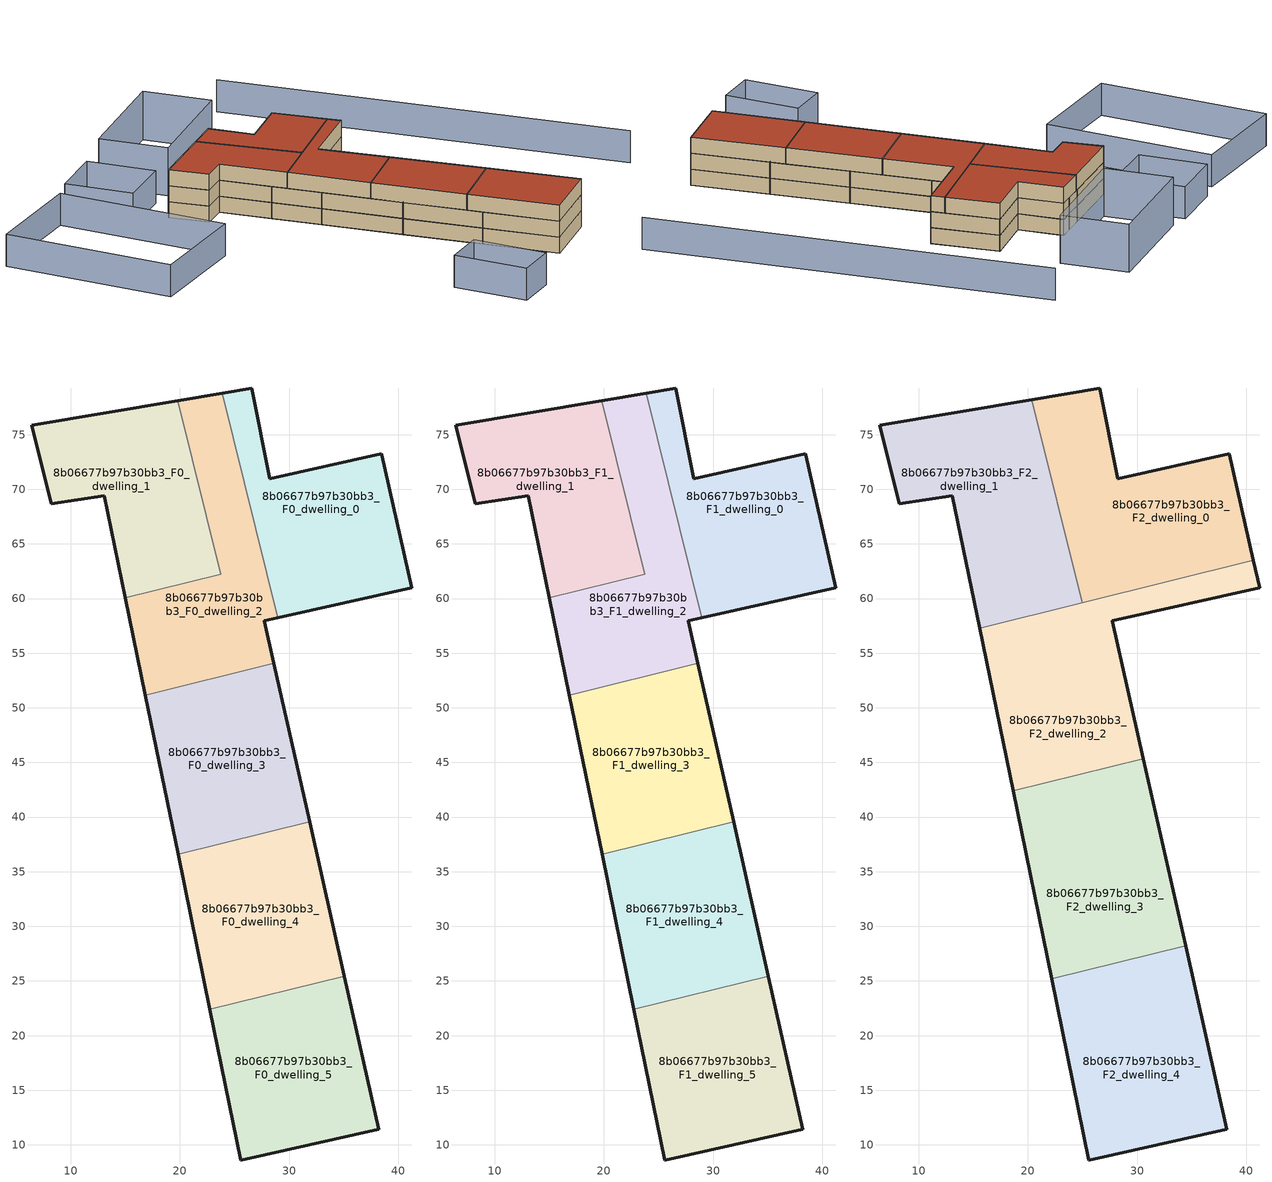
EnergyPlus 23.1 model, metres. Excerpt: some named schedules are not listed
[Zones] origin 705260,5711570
8b06677b97b30bb3_F0_dwelling_0
 floor ground (EU_floor_Construction): 41.22,60.97 38.47,73.15 38.45,73.27 28.25,70.99 26.59,79.27 23.87,78.81 28.95,58.23 z0
 wall outside (EU_wall_Construction): 23.87,78.81 26.59,79.27 28.25,70.99 38.45,73.27 38.47,73.15 41.22,60.97 28.95,58.23 z0:3
 wall to 8b06677b97b30bb3_F0_dwelling_2 (EU_wall_Construction): 28.95,58.23 23.87,78.81 z0:3
8b06677b97b30bb3_F0_dwelling_1
 floor ground (EU_floor_Construction): 23.75,62.22 19.82,78.12 6.46,75.84 8.23,68.68 13.09,69.42 15.02,60.06 z0
 wall outside (EU_wall_Construction): 15.02,60.06 13.09,69.42 8.23,68.68 6.46,75.84 19.82,78.12 z0:3
 wall to 8b06677b97b30bb3_F0_dwelling_2 (EU_wall_Construction): 19.82,78.12 23.75,62.22 15.02,60.06 z0:3
8b06677b97b30bb3_F0_dwelling_2
 floor ground (EU_floor_Construction): 28.62,54.06 27.74,57.96 28.95,58.23 23.87,78.81 19.82,78.12 23.75,62.22 15.02,60.06 16.85,51.15 z0
 wall outside (EU_wall_Construction): 19.82,78.12 23.87,78.81 / 28.95,58.23 27.74,57.96 28.62,54.06 / 16.85,51.15 15.02,60.06 z0:3
 wall to 8b06677b97b30bb3_F0_dwelling_3 (EU_wall_Construction): 28.62,54.06 16.85,51.15 z0:3
8b06677b97b30bb3_F0_dwelling_3
 floor ground (EU_floor_Construction): 31.88,39.59 28.62,54.06 16.85,51.15 19.84,36.61 z0
 wall outside (EU_wall_Construction): 28.62,54.06 31.88,39.59 / 19.84,36.61 16.85,51.15 z0:3
 wall to 8b06677b97b30bb3_F0_dwelling_4 (EU_wall_Construction): 31.88,39.59 19.84,36.61 z0:3
8b06677b97b30bb3_F0_dwelling_4
 floor ground (EU_floor_Construction): 35.07,25.44 31.88,39.59 19.84,36.61 22.76,22.39 z0
 wall outside (EU_wall_Construction): 31.88,39.59 35.07,25.44 / 22.76,22.39 19.84,36.61 z0:3
 wall to 8b06677b97b30bb3_F0_dwelling_5 (EU_wall_Construction): 35.07,25.44 22.76,22.39 z0:3
8b06677b97b30bb3_F0_dwelling_5
 floor ground (EU_floor_Construction): 38.22,11.44 35.07,25.44 22.76,22.39 25.59,8.62 z0
 wall outside (EU_wall_Construction): 35.07,25.44 38.22,11.44 25.59,8.62 22.76,22.39 z0:3
8b06677b97b30bb3_F1_dwelling_0
 floor to 8b06677b97b30bb3_F0_dwelling_0 (EU_floor_Construction): 41.22,60.97 38.47,73.15 38.45,73.27 28.25,70.99 26.59,79.27 23.87,78.81 28.95,58.23 z3
 wall outside (EU_wall_Construction): 23.87,78.81 26.59,79.27 28.25,70.99 38.45,73.27 38.47,73.15 41.22,60.97 28.95,58.23 z3:6
 wall to 8b06677b97b30bb3_F1_dwelling_2 (EU_wall_Construction): 28.95,58.23 23.87,78.81 z3:6
8b06677b97b30bb3_F1_dwelling_1
 floor to 8b06677b97b30bb3_F0_dwelling_1 (EU_floor_Construction): 23.75,62.22 19.82,78.12 6.46,75.84 8.23,68.68 13.09,69.42 15.02,60.06 z3
 wall outside (EU_wall_Construction): 15.02,60.06 13.09,69.42 8.23,68.68 6.46,75.84 19.82,78.12 z3:6
 wall to 8b06677b97b30bb3_F1_dwelling_2 (EU_wall_Construction): 19.82,78.12 23.75,62.22 15.02,60.06 z3:6
8b06677b97b30bb3_F1_dwelling_2
 floor to 8b06677b97b30bb3_F0_dwelling_2 (EU_floor_Construction): 28.62,54.06 27.74,57.96 28.95,58.23 23.87,78.81 19.82,78.12 23.75,62.22 15.02,60.06 16.85,51.15 z3
 wall outside (EU_wall_Construction): 19.82,78.12 23.87,78.81 / 28.95,58.23 27.74,57.96 28.62,54.06 / 16.85,51.15 15.02,60.06 z3:6
 wall to 8b06677b97b30bb3_F1_dwelling_3 (EU_wall_Construction): 28.62,54.06 16.85,51.15 z3:6
8b06677b97b30bb3_F1_dwelling_3
 floor to 8b06677b97b30bb3_F0_dwelling_3 (EU_floor_Construction): 31.88,39.59 28.62,54.06 16.85,51.15 19.84,36.61 z3
 wall outside (EU_wall_Construction): 28.62,54.06 31.88,39.59 / 19.84,36.61 16.85,51.15 z3:6
 wall to 8b06677b97b30bb3_F1_dwelling_4 (EU_wall_Construction): 31.88,39.59 19.84,36.61 z3:6
8b06677b97b30bb3_F1_dwelling_4
 floor to 8b06677b97b30bb3_F0_dwelling_4 (EU_floor_Construction): 35.07,25.44 31.88,39.59 19.84,36.61 22.76,22.39 z3
 wall outside (EU_wall_Construction): 31.88,39.59 35.07,25.44 / 22.76,22.39 19.84,36.61 z3:6
 wall to 8b06677b97b30bb3_F1_dwelling_5 (EU_wall_Construction): 35.07,25.44 22.76,22.39 z3:6
8b06677b97b30bb3_F1_dwelling_5
 floor to 8b06677b97b30bb3_F0_dwelling_5 (EU_floor_Construction): 38.22,11.44 35.07,25.44 22.76,22.39 25.59,8.62 z3
 wall outside (EU_wall_Construction): 35.07,25.44 38.22,11.44 25.59,8.62 22.76,22.39 z3:6
8b06677b97b30bb3_F2_dwelling_0
 floor to 8b06677b97b30bb3_F1_dwelling_0 (EU_floor_Construction): 40.65,63.49 38.47,73.15 38.45,73.27 28.25,70.99 26.59,79.27 23.87,78.81 28.4,60.46 z6
 floor to 8b06677b97b30bb3_F1_dwelling_2 (EU_floor_Construction): 28.4,60.46 23.87,78.81 20.38,78.21 24.97,59.62 z6
 wall outside (EU_wall_Construction): 20.38,78.21 26.59,79.27 28.25,70.99 38.45,73.27 40.65,63.49 z6:9
 wall to 8b06677b97b30bb3_F2_dwelling_1 (EU_wall_Construction): 24.97,59.62 20.38,78.21 z6:9
 wall to 8b06677b97b30bb3_F2_dwelling_2 (EU_wall_Construction): 40.65,63.49 24.97,59.62 z6:9
 roof outside (EU_roof_Construction): 38.45,73.27 40.65,63.49 24.97,59.62 20.38,78.21 26.59,79.27 28.25,70.99 z9
8b06677b97b30bb3_F2_dwelling_1
 floor to 8b06677b97b30bb3_F1_dwelling_1 (EU_floor_Construction): 23.75,62.22 19.82,78.12 6.46,75.84 8.23,68.68 13.09,69.42 15.02,60.06 z6
 floor to 8b06677b97b30bb3_F1_dwelling_2 (EU_floor_Construction): 24.97,59.62 20.38,78.21 19.82,78.12 23.75,62.22 15.02,60.06 15.59,57.3 z6
 wall outside (EU_wall_Construction): 15.58,57.3 13.09,69.42 8.23,68.68 6.46,75.84 20.38,78.21 z6:9
 wall to 8b06677b97b30bb3_F2_dwelling_2 (EU_wall_Construction): 24.97,59.62 15.58,57.3 z6:9
 roof outside (EU_roof_Construction): 20.38,78.21 24.97,59.62 15.58,57.3 13.09,69.42 8.23,68.68 6.46,75.84 z9
8b06677b97b30bb3_F2_dwelling_2
 floor to 8b06677b97b30bb3_F1_dwelling_2 (EU_floor_Construction): 28.62,54.06 27.74,57.96 28.95,58.23 28.4,60.46 15.59,57.3 16.85,51.15 z6
 floor to 8b06677b97b30bb3_F1_dwelling_0 (EU_floor_Construction): 41.22,60.97 40.65,63.49 28.4,60.46 28.95,58.23 z6
 floor to 8b06677b97b30bb3_F1_dwelling_3 (EU_floor_Construction): 30.58,45.34 28.62,54.06 16.85,51.15 18.65,42.39 z6
 wall outside (EU_wall_Construction): 18.65,42.39 15.58,57.3 / 40.65,63.49 41.22,60.97 27.74,57.96 30.58,45.34 z6:9
 wall to 8b06677b97b30bb3_F2_dwelling_3 (EU_wall_Construction): 30.58,45.34 18.65,42.39 z6:9
 roof outside (EU_roof_Construction): 40.65,63.49 41.22,60.97 27.74,57.96 30.58,45.34 18.65,42.39 15.58,57.3 z9
8b06677b97b30bb3_F2_dwelling_3
 floor to 8b06677b97b30bb3_F1_dwelling_3 (EU_floor_Construction): 31.88,39.59 30.58,45.34 18.65,42.39 19.84,36.61 z6
 floor to 8b06677b97b30bb3_F1_dwelling_4 (EU_floor_Construction): 34.44,28.24 31.88,39.59 19.84,36.61 22.18,25.21 z6
 wall outside (EU_wall_Construction): 30.58,45.34 34.44,28.24 / 22.18,25.21 18.65,42.39 z6:9
 wall to 8b06677b97b30bb3_F2_dwelling_4 (EU_wall_Construction): 34.44,28.24 22.18,25.21 z6:9
 roof outside (EU_roof_Construction): 30.58,45.34 34.44,28.24 22.18,25.21 18.65,42.39 z9
8b06677b97b30bb3_F2_dwelling_4
 floor to 8b06677b97b30bb3_F1_dwelling_5 (EU_floor_Construction): 38.22,11.44 35.07,25.44 22.76,22.39 25.59,8.62 z6
 floor to 8b06677b97b30bb3_F1_dwelling_4 (EU_floor_Construction): 35.07,25.44 34.44,28.24 22.18,25.21 22.76,22.39 z6
 wall outside (EU_wall_Construction): 34.44,28.24 38.22,11.44 25.59,8.62 22.18,25.21 z6:9
 roof outside (EU_roof_Construction): 34.44,28.24 38.22,11.44 25.59,8.62 22.18,25.21 z9
shading: 68.1,18.64 53.35,92.67 / 3.98,2.98 2.98,16.89 / 2.98,16.89 10.88,17.45 / 10.88,17.45 11.87,3.55 / 11.87,3.55 3.98,2.98 / -26.82,89.38 -5.7,90.54 / -5.7,90.54 -3.96,58.65 / -3.96,58.65 -25.08,57.49 / -25.08,57.49 -26.82,89.38 / 11.4,81.18 0.57,79.45 / 0.57,79.45 -1.44,92.03 / -1.44,92.03 9.39,93.76 / 9.39,93.76 11.4,81.18 z0:6; 13.05,93.4 35.9,97.58 / 35.9,97.58 38.19,85.07 / 38.19,85.07 15.34,80.9 / 15.34,80.9 13.05,93.4 z0:9
[Building]
EU S2 Campaign: North Axis=0; Terrain=City; Solar Distribution=FullExterior
[Site:Location]
London: Latitude=51.5; Longitude=-0.5; Time Zone=0; Elevation=25
[SizingPeriod:WeatherFileDays]
AnnualSizingPeriod: Begin Month=1; Begin Day of Month=1; End Month=12; End Day of Month=31; Day of Week for Start Day=Monday; Use Weather File Daylight Saving Period=No; Use Weather File Rain and Snow Indicators=No
[MATERIAL]
EU_InternalMass_Material: Roughness=MediumRough; Thickness=0.1; Conductivity=1; Density=1800; Specific Heat=900; Thermal Absorptance=0.9; Solar Absorptance=0.7; Visible Absorptance=0.7
[MATERIAL:NOMASS] Roughness=MediumRough; Thermal Absorptance=0.9; Solar Absorptance=0.7; Visible Absorptance=0.7
Name | Thermal Resistance
EU_wall_NoMass | 1.04674
EU_roof_NoMass | 4.32442
EU_floor_NoMass | 2.04616
[CONSTRUCTION]
EU_wall_Construction: EU_wall_NoMass
EU_roof_Construction: EU_roof_NoMass
EU_floor_Construction: EU_floor_NoMass
EU_InternalMass_Construction: EU_InternalMass_Material
[ZONE] Type=1; Multiplier=1; Ceiling Height=autocalculate; Floor Area=autocalculate; Part of Total Floor Area=Yes
Name | Volume
8b06677b97b30bb3_F0_dwelling_0; 8b06677b97b30bb3_F1_dwelling_0 | 545.774
8b06677b97b30bb3_F2_dwelling_0 | 654.954
8b06677b97b30bb3_F0_dwelling_1; 8b06677b97b30bb3_F1_dwelling_1 | 545.772
8b06677b97b30bb3_F2_dwelling_1 | 654.936
8b06677b97b30bb3_F0_dwelling_2; 8b06677b97b30bb3_F1_dwelling_2 | 545.786
8b06677b97b30bb3_F2_dwelling_2 | 654.94
8b06677b97b30bb3_F0_dwelling_3; 8b06677b97b30bb3_F1_dwelling_3; 8b06677b97b30bb3_F0_dwelling_5; 8b06677b97b30bb3_F1_dwelling_5 | 545.773
8b06677b97b30bb3_F2_dwelling_3 | 654.962
8b06677b97b30bb3_F0_dwelling_4; 8b06677b97b30bb3_F1_dwelling_4 | 545.779
8b06677b97b30bb3_F2_dwelling_4 | 654.935
[INTERNALMASS] Construction=EU_InternalMass_Construction
Name | Zone or ZoneList | Surface Area
8b06677b97b30bb3_F0_dwelling_0_EU_InternalMass | 8b06677b97b30bb3_F0_dwelling_0 | 181.927
8b06677b97b30bb3_F0_dwelling_1_EU_InternalMass | 8b06677b97b30bb3_F0_dwelling_1 | 181.926
8b06677b97b30bb3_F0_dwelling_2_EU_InternalMass | 8b06677b97b30bb3_F0_dwelling_2 | 181.928
8b06677b97b30bb3_F0_dwelling_3_EU_InternalMass | 8b06677b97b30bb3_F0_dwelling_3 | 181.924
8b06677b97b30bb3_F0_dwelling_4_EU_InternalMass | 8b06677b97b30bb3_F0_dwelling_4 | 181.926
8b06677b97b30bb3_F0_dwelling_5_EU_InternalMass | 8b06677b97b30bb3_F0_dwelling_5 | 181.925
8b06677b97b30bb3_F1_dwelling_0_EU_InternalMass | 8b06677b97b30bb3_F1_dwelling_0 | 181.927
8b06677b97b30bb3_F1_dwelling_1_EU_InternalMass | 8b06677b97b30bb3_F1_dwelling_1 | 181.926
8b06677b97b30bb3_F1_dwelling_2_EU_InternalMass | 8b06677b97b30bb3_F1_dwelling_2 | 181.928
8b06677b97b30bb3_F1_dwelling_3_EU_InternalMass | 8b06677b97b30bb3_F1_dwelling_3 | 181.924
8b06677b97b30bb3_F1_dwelling_4_EU_InternalMass | 8b06677b97b30bb3_F1_dwelling_4 | 181.926
8b06677b97b30bb3_F1_dwelling_5_EU_InternalMass | 8b06677b97b30bb3_F1_dwelling_5 | 181.925
8b06677b97b30bb3_F2_dwelling_0_EU_InternalMass | 8b06677b97b30bb3_F2_dwelling_0 | 218.318
8b06677b97b30bb3_F2_dwelling_1_EU_InternalMass | 8b06677b97b30bb3_F2_dwelling_1 | 218.313
8b06677b97b30bb3_F2_dwelling_2_EU_InternalMass | 8b06677b97b30bb3_F2_dwelling_2 | 218.314
8b06677b97b30bb3_F2_dwelling_3_EU_InternalMass | 8b06677b97b30bb3_F2_dwelling_3 | 218.321
8b06677b97b30bb3_F2_dwelling_4_EU_InternalMass | 8b06677b97b30bb3_F2_dwelling_4 | 218.312
[OTHEREQUIPMENT] Fuel Type=Electricity; Design Level Calculation Method=Watts/Area; Power per Zone Floor Area=1; Fraction Latent=0; Fraction Radiant=0; Fraction Lost=0; Carbon Dioxide Generation Rate=0; EndUse Subcategory=EU_Step8_InternalGains
Name | Zone or ZoneList or Space or SpaceList | Schedule
EU_Step8_InternalGain_8b06677b97b30bb3_F0_dwelling_0_f000 | 8b06677b97b30bb3_F0_dwelling_0 | EU_Step8_GainSchedule_8b06677b97b30bb3_F0_dwelling_0_f000
EU_Step8_InternalGain_8b06677b97b30bb3_F0_dwelling_1_f000 | 8b06677b97b30bb3_F0_dwelling_1 | EU_Step8_GainSchedule_8b06677b97b30bb3_F0_dwelling_1_f000
EU_Step8_InternalGain_8b06677b97b30bb3_F0_dwelling_2_f000 | 8b06677b97b30bb3_F0_dwelling_2 | EU_Step8_GainSchedule_8b06677b97b30bb3_F0_dwelling_2_f000
EU_Step8_InternalGain_8b06677b97b30bb3_F0_dwelling_3_f000 | 8b06677b97b30bb3_F0_dwelling_3 | EU_Step8_GainSchedule_8b06677b97b30bb3_F0_dwelling_3_f000
EU_Step8_InternalGain_8b06677b97b30bb3_F0_dwelling_4_f000 | 8b06677b97b30bb3_F0_dwelling_4 | EU_Step8_GainSchedule_8b06677b97b30bb3_F0_dwelling_4_f000
EU_Step8_InternalGain_8b06677b97b30bb3_F0_dwelling_5_f000 | 8b06677b97b30bb3_F0_dwelling_5 | EU_Step8_GainSchedule_8b06677b97b30bb3_F0_dwelling_5_f000
EU_Step8_InternalGain_8b06677b97b30bb3_F1_dwelling_0_f000 | 8b06677b97b30bb3_F1_dwelling_0 | EU_Step8_GainSchedule_8b06677b97b30bb3_F1_dwelling_0_f000
EU_Step8_InternalGain_8b06677b97b30bb3_F1_dwelling_1_f000 | 8b06677b97b30bb3_F1_dwelling_1 | EU_Step8_GainSchedule_8b06677b97b30bb3_F1_dwelling_1_f000
EU_Step8_InternalGain_8b06677b97b30bb3_F1_dwelling_2_f000 | 8b06677b97b30bb3_F1_dwelling_2 | EU_Step8_GainSchedule_8b06677b97b30bb3_F1_dwelling_2_f000
EU_Step8_InternalGain_8b06677b97b30bb3_F1_dwelling_3_f000 | 8b06677b97b30bb3_F1_dwelling_3 | EU_Step8_GainSchedule_8b06677b97b30bb3_F1_dwelling_3_f000
EU_Step8_InternalGain_8b06677b97b30bb3_F1_dwelling_4_f000 | 8b06677b97b30bb3_F1_dwelling_4 | EU_Step8_GainSchedule_8b06677b97b30bb3_F1_dwelling_4_f000
EU_Step8_InternalGain_8b06677b97b30bb3_F1_dwelling_5_f000 | 8b06677b97b30bb3_F1_dwelling_5 | EU_Step8_GainSchedule_8b06677b97b30bb3_F1_dwelling_5_f000
EU_Step8_InternalGain_8b06677b97b30bb3_F2_dwelling_0_f000 | 8b06677b97b30bb3_F2_dwelling_0 | EU_Step8_GainSchedule_8b06677b97b30bb3_F2_dwelling_0_f000
EU_Step8_InternalGain_8b06677b97b30bb3_F2_dwelling_1_f000 | 8b06677b97b30bb3_F2_dwelling_1 | EU_Step8_GainSchedule_8b06677b97b30bb3_F2_dwelling_1_f000
EU_Step8_InternalGain_8b06677b97b30bb3_F2_dwelling_2_f000 | 8b06677b97b30bb3_F2_dwelling_2 | EU_Step8_GainSchedule_8b06677b97b30bb3_F2_dwelling_2_f000
EU_Step8_InternalGain_8b06677b97b30bb3_F2_dwelling_3_f000 | 8b06677b97b30bb3_F2_dwelling_3 | EU_Step8_GainSchedule_8b06677b97b30bb3_F2_dwelling_3_f000
EU_Step8_InternalGain_8b06677b97b30bb3_F2_dwelling_4_f000 | 8b06677b97b30bb3_F2_dwelling_4 | EU_Step8_GainSchedule_8b06677b97b30bb3_F2_dwelling_4_f000
[ZONEVENTILATION:DESIGNFLOWRATE] Schedule=EU_AlwaysOn; Design Flow Rate Calculation Method=AirChanges/Hour; Air Changes per Hour=0.488719; Ventilation Type=Natural; Fan Pressure Rise=0; Fan Total Efficiency=1; Constant Term Coefficient=1; Temperature Term Coefficient=0; Velocity Term Coefficient=0; Velocity Squared Term Coefficient=0; Minimum Indoor Temperature=-100; Maximum Indoor Temperature=100; Delta Temperature=-100; Minimum Outdoor Temperature=-100; Maximum Outdoor Temperature=100; Maximum Wind Speed=40
Name | Zone or ZoneList or Space or SpaceList
EU_ConstantAir_8b06677b97b30bb3_F0_dwelling_0 | 8b06677b97b30bb3_F0_dwelling_0
EU_ConstantAir_8b06677b97b30bb3_F0_dwelling_1 | 8b06677b97b30bb3_F0_dwelling_1
EU_ConstantAir_8b06677b97b30bb3_F0_dwelling_2 | 8b06677b97b30bb3_F0_dwelling_2
EU_ConstantAir_8b06677b97b30bb3_F0_dwelling_3 | 8b06677b97b30bb3_F0_dwelling_3
EU_ConstantAir_8b06677b97b30bb3_F0_dwelling_4 | 8b06677b97b30bb3_F0_dwelling_4
EU_ConstantAir_8b06677b97b30bb3_F0_dwelling_5 | 8b06677b97b30bb3_F0_dwelling_5
EU_ConstantAir_8b06677b97b30bb3_F1_dwelling_0 | 8b06677b97b30bb3_F1_dwelling_0
EU_ConstantAir_8b06677b97b30bb3_F1_dwelling_1 | 8b06677b97b30bb3_F1_dwelling_1
EU_ConstantAir_8b06677b97b30bb3_F1_dwelling_2 | 8b06677b97b30bb3_F1_dwelling_2
EU_ConstantAir_8b06677b97b30bb3_F1_dwelling_3 | 8b06677b97b30bb3_F1_dwelling_3
EU_ConstantAir_8b06677b97b30bb3_F1_dwelling_4 | 8b06677b97b30bb3_F1_dwelling_4
EU_ConstantAir_8b06677b97b30bb3_F1_dwelling_5 | 8b06677b97b30bb3_F1_dwelling_5
EU_ConstantAir_8b06677b97b30bb3_F2_dwelling_0 | 8b06677b97b30bb3_F2_dwelling_0
EU_ConstantAir_8b06677b97b30bb3_F2_dwelling_1 | 8b06677b97b30bb3_F2_dwelling_1
EU_ConstantAir_8b06677b97b30bb3_F2_dwelling_2 | 8b06677b97b30bb3_F2_dwelling_2
EU_ConstantAir_8b06677b97b30bb3_F2_dwelling_3 | 8b06677b97b30bb3_F2_dwelling_3
EU_ConstantAir_8b06677b97b30bb3_F2_dwelling_4 | 8b06677b97b30bb3_F2_dwelling_4
[HVACTEMPLATE:THERMOSTAT] Constant Heating Setpoint=20; Constant Cooling Setpoint=50
EU_HeatOnly_8b06677b97b30bb3_F0_dwelling_0; EU_HeatOnly_8b06677b97b30bb3_F0_dwelling_1; EU_HeatOnly_8b06677b97b30bb3_F0_dwelling_2; EU_HeatOnly_8b06677b97b30bb3_F0_dwelling_3; EU_HeatOnly_8b06677b97b30bb3_F0_dwelling_4; EU_HeatOnly_8b06677b97b30bb3_F0_dwelling_5; EU_HeatOnly_8b06677b97b30bb3_F1_dwelling_0; EU_HeatOnly_8b06677b97b30bb3_F1_dwelling_1; EU_HeatOnly_8b06677b97b30bb3_F1_dwelling_2; EU_HeatOnly_8b06677b97b30bb3_F1_dwelling_3; EU_HeatOnly_8b06677b97b30bb3_F1_dwelling_4; EU_HeatOnly_8b06677b97b30bb3_F1_dwelling_5; EU_HeatOnly_8b06677b97b30bb3_F2_dwelling_0; EU_HeatOnly_8b06677b97b30bb3_F2_dwelling_1; EU_HeatOnly_8b06677b97b30bb3_F2_dwelling_2; EU_HeatOnly_8b06677b97b30bb3_F2_dwelling_3; EU_HeatOnly_8b06677b97b30bb3_F2_dwelling_4
